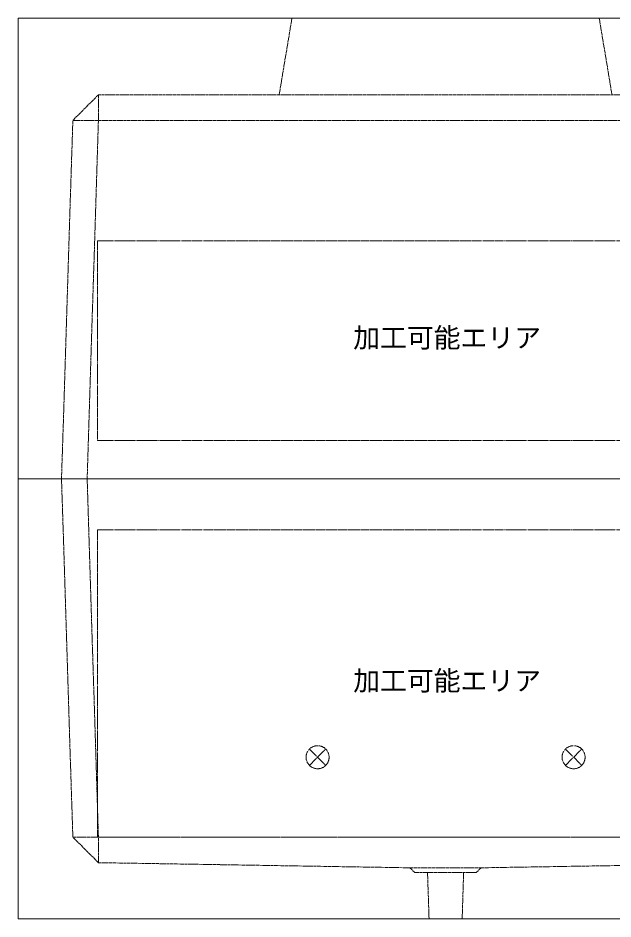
# Model space of a CAD drawing. Units: millimetres, scale not verified. Extents: x -4455 to 4455, y -3150 to 3150.
# Drawn here: x -880 to 282, y -2020 to -260 of the extents above; entities that cross this region are included whole.
import ezdxf
from ezdxf.enums import TextEntityAlignment as Align

# ---------------------------------------------------------------- set-up
doc = ezdxf.new("R2010")
doc.units = ezdxf.units.MM
doc.header["$LTSCALE"] = 20
doc.linetypes.add('LONG_DASHED1', pattern=[7, 6, -1])
doc.linetypes.add('LONG_DOUBLE_CHAIN', pattern=[21.8, 18, -1, 0.6, -0.6, 0.6, -1])
doc.layers.add('0-7_D-STR', color=7, linetype='LONG_DASHED1', lineweight=9)
doc.layers.add('0-A_D-STR-STR5', color=1, linetype='LONG_DOUBLE_CHAIN', lineweight=9)
doc.styles.add('ＭＳ ゴシック', font='')
doc.styles.get('ＭＳ ゴシック').set_extended_font_data('MS Gothic')

# ---------------------------------------------------------------- blocks, each defined once
blk = doc.blocks.new('A$C87ca60bc')
at = {"layer": '0-7_D-STR', "linetype": 'Continuous'}
for p, q in [((-16700, 18000), (16700, 18000)), ((-16700, 0), (-16700, 18000)), ((-16700, 0), (16700, 0))]:
    blk.add_line(p, q, dxfattribs=at)
at = {"layer": '0-7_D-STR'}
for p, q in [((-6000, 18000), (-6500, 15000)), ((6000, 18000), (6500, 15000)), ((-13560, 15000), (-14560, 14000)), ((13560, 15000), (-13560, 15000)), ((-13560, 15000), (-13560, 14000)), ((-15000, 0), (-14560, 14000)), ((14560, 14000), (-14560, 14000)), ((-14000, 0), (-13560, 14000))]:
    blk.add_line(p, q, dxfattribs=at)
at = {"layer": '0-A_D-STR-STR5'}
for p, q in [((-13600, 9300), (-13600, 1500)), ((13600, 9300), (-13600, 9300))]:
    blk.add_line(p, q, dxfattribs=at)
blk.add_lwpolyline([(13600, 9300), (13600, 1500), (-13600, 1500)], dxfattribs=at)
blk = doc.blocks.new('A$C4A6E2F42')
at = {"layer": '0-7_D-STR', "linetype": 'Continuous'}
for p, q in [((-16700, -17200), (-16700, 0)), ((-16700, 0), (16700, 0)), ((-16700, -17200), (16700, -17200))]:
    blk.add_line(p, q, dxfattribs=at)
at = {"layer": '0-7_D-STR'}
for p, q in [((-15000, 0), (-14560, -14000)), ((-14000, 0), (-13560, -14000)), ((-13560, -15000), (-14560, -14000)), ((-14560, -14000), (14560, -14000)), ((-13560, -15000), (-13560, -14000)), ((-13560, -15000), (-1400, -15200)), ((13560, -15000), (1400, -15200)), ((1400, -15200), (-1400, -15200)), ((-1200, -15380), (-1400, -15200)), ((1200, -15380), (-1200, -15380)), ((-646.9, -17200), (-705, -15380)), ((646.9, -17200), (705, -15380)), ((1200, -15380), (1400, -15200))]:
    blk.add_line(p, q, dxfattribs=at)
at = {"layer": '0-A_D-STR-STR5'}
for points in [[(13600, -2000), (-13600, -2000), (-13600, -14000)], [(13600, -2000), (13600, -14000), (-13600, -14000)]]:
    blk.add_lwpolyline(points, dxfattribs=at)
blk = doc.blocks.new('A$C1C640AAB')
at = {"layer": '0-A_D-STR-STR5'}
for p, q in [((-318.2, -318.2), (318.2, 318.2)), ((-318.2, 318.2), (318.2, -318.2))]:
    blk.add_line(p, q, dxfattribs=at)
blk.add_circle((0, 0), 450, dxfattribs=at)
blk = doc.blocks.new('A$C8b95d4d1')
at = {"layer": '0-7_D-STR'}
blk.add_blockref('A$C4A6E2F42', (0, 0), dxfattribs=at)
at = {"layer": '0-A_D-STR-STR5'}
for p in [(-5000, -10880), (5000, -10880)]:
    blk.add_blockref('A$C1C640AAB', p, dxfattribs=at)

msp = doc.modelspace()

# ---------------------------------------------------------------- block references
at = {"layer": '0-7_D-STR', "xscale": 0.05, "yscale": 0.05}
for name in ['A$C87ca60bc', 'A$C8b95d4d1']:
    msp.add_blockref(name, (-45, -1160), dxfattribs=at)

# ---------------------------------------------------------------- texts
at = {"layer": '0-A_D-STR-STR5', "style": 'ＭＳ ゴシック'}
for p in [(-225.48, -915.25), (-225.48, -1585.25)]:
    msp.add_text('加工可能エリア', height=38.42, dxfattribs=at).set_placement(p, align=Align.BOTTOM_LEFT)

doc.saveas('drawing.dxf')
